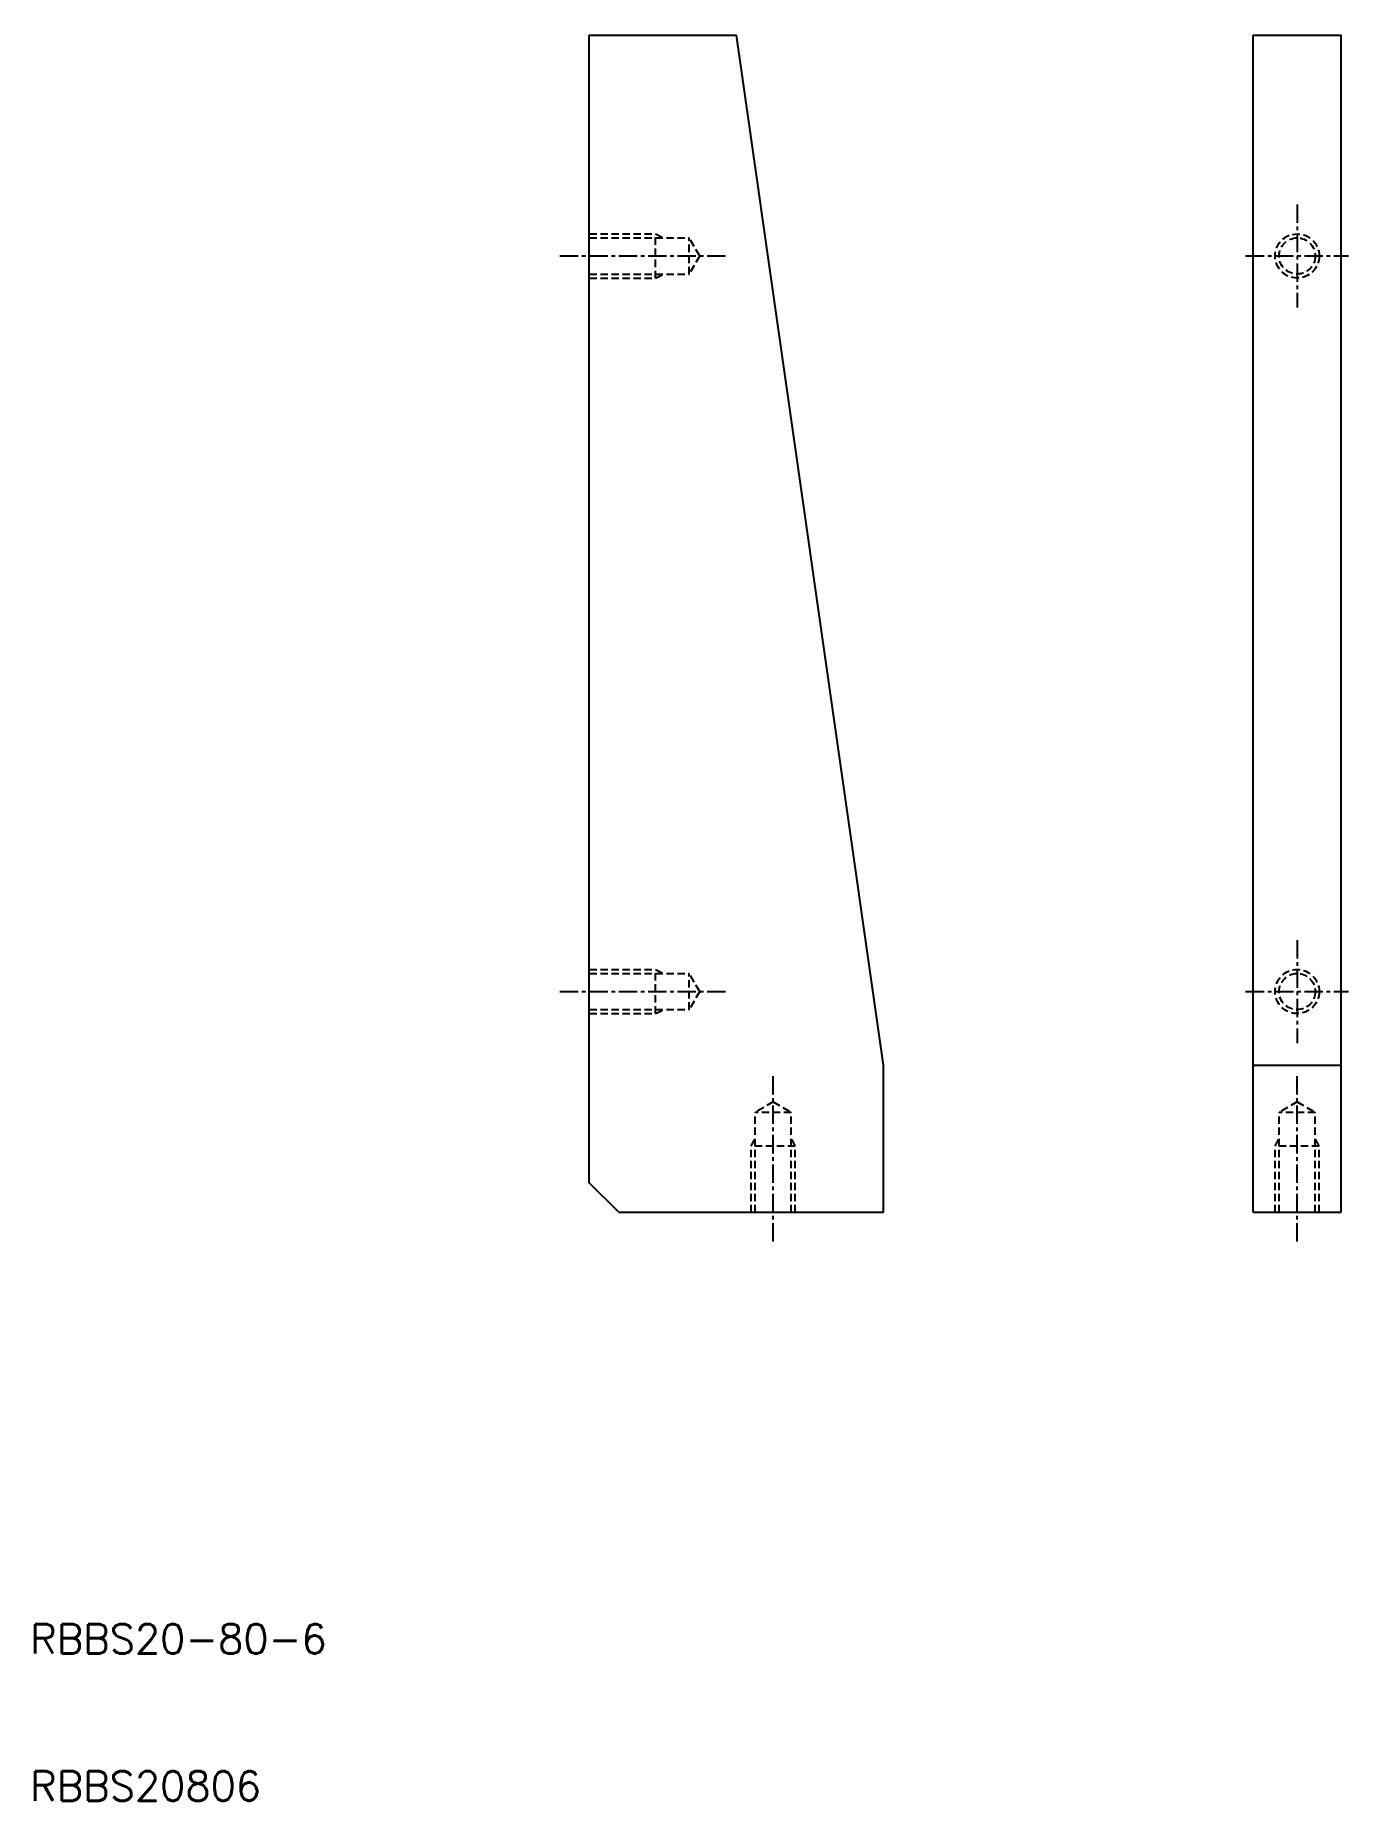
# Model space of a CAD drawing. Extents: x 10 to 100, y 10 to 130.
import ezdxf

# ---------------------------------------------------------------- set-up
doc = ezdxf.new("R2010")
doc.units = 0
doc.linetypes.add('CENTER', pattern=[2, 1.25, -0.25, 0.25, -0.25])
doc.linetypes.add('DASHED', pattern=[0.75, 0.5, -0.25])
doc.layers.get('0').update_dxf_attribs({"linetype": 'CONTINUOUS'})
doc.layers.add('CENTER', color=1, linetype='CENTER')
doc.styles.get("Standard").update_dxf_attribs({"font": 'txt.shx'})

msp = doc.modelspace()

# ---------------------------------------------------------------- linework, layer by layer
at = {"color": 7, "linetype": 'CONTINUOUS'}
for p, q in [((48, 130), (58, 130)), ((48, 52), (48, 130)), ((68, 60), (58, 130)), ((93.11, 130), (99.11, 130)), ((93.11, 50), (93.11, 130)), ((99.11, 50), (99.11, 130)), ((68, 50), (68, 60)), ((93.11, 60), (99.11, 60)), ((50, 50), (48, 52)), ((50, 50), (68, 50)), ((93.11, 50), (99.11, 50))]:
    msp.add_line(p, q, dxfattribs=at)
at = {"color": 3, "linetype": 'DASHED'}
for p, q in [((48, 116.5), (52.5, 116.5)), ((52.5, 116.5), (53.04, 116.23)), ((52.5, 113.5), (52.5, 116.5)), ((48, 116.23), (54.79, 116.23)), ((54.79, 113.77), (54.79, 116.23)), ((55.5, 115), (54.79, 116.23)), ((55.5, 115), (54.79, 113.77)), ((48, 113.77), (54.79, 113.77)), ((48, 113.5), (52.5, 113.5)), ((52.5, 113.5), (53.04, 113.77)), ((48, 66.5), (52.5, 66.5)), ((48, 66.23), (54.79, 66.23)), ((52.5, 66.5), (53.04, 66.23)), ((52.5, 63.5), (52.5, 66.5)), ((54.79, 63.77), (54.79, 66.23)), ((55.5, 65), (54.79, 66.23)), ((55.5, 65), (54.79, 63.77)), ((48, 63.77), (54.79, 63.77)), ((52.5, 63.5), (53.04, 63.77)), ((48, 63.5), (52.5, 63.5)), ((60.5, 57.5), (59.27, 56.79)), ((59.27, 50), (59.27, 56.79)), ((61.73, 56.79), (59.27, 56.79)), ((60.5, 57.5), (61.73, 56.79)), ((61.73, 50), (61.73, 56.79)), ((96.11, 57.5), (94.88, 56.79)), ((94.88, 50), (94.88, 56.79)), ((97.34, 56.79), (94.88, 56.79)), ((96.11, 57.5), (97.34, 56.79)), ((97.34, 50), (97.34, 56.79)), ((59, 54.5), (59.27, 55.04)), ((59, 50), (59, 54.5)), ((62, 54.5), (59, 54.5)), ((62, 54.5), (61.73, 55.04)), ((62, 50), (62, 54.5)), ((94.61, 54.5), (94.88, 55.04)), ((94.61, 50), (94.61, 54.5)), ((97.61, 54.5), (94.61, 54.5)), ((97.61, 54.5), (97.34, 55.04)), ((97.61, 50), (97.61, 54.5))]:
    msp.add_line(p, q, dxfattribs=at)
for centre, radius in [((96.11, 115), 1.5), ((96.11, 115), 1.23), ((96.11, 65), 1.5), ((96.11, 65), 1.23)]:
    msp.add_circle(centre, radius, dxfattribs=at)
at = {"layer": 'CENTER', "color": 1, "linetype": 'CENTER'}
for p, q in [((96.11, 118.5), (96.11, 111.5)), ((46, 115), (57.5, 115)), ((92.61, 115), (99.61, 115)), ((96.11, 68.5), (96.11, 61.5)), ((46, 65), (57.5, 65)), ((92.61, 65), (99.61, 65)), ((60.5, 48), (60.5, 59.5)), ((96.11, 48), (96.11, 59.5))]:
    msp.add_line(p, q, dxfattribs=at)

# ---------------------------------------------------------------- texts
at = {"color": 7, "linetype": 'CONTINUOUS'}
for s, p in [('RBBS20-80-6 ', (10, 20)), ('RBBS20806 ', (10, 10))]:
    msp.add_text(s, height=2, dxfattribs=at).set_placement(p)

doc.saveas('drawing.dxf')
